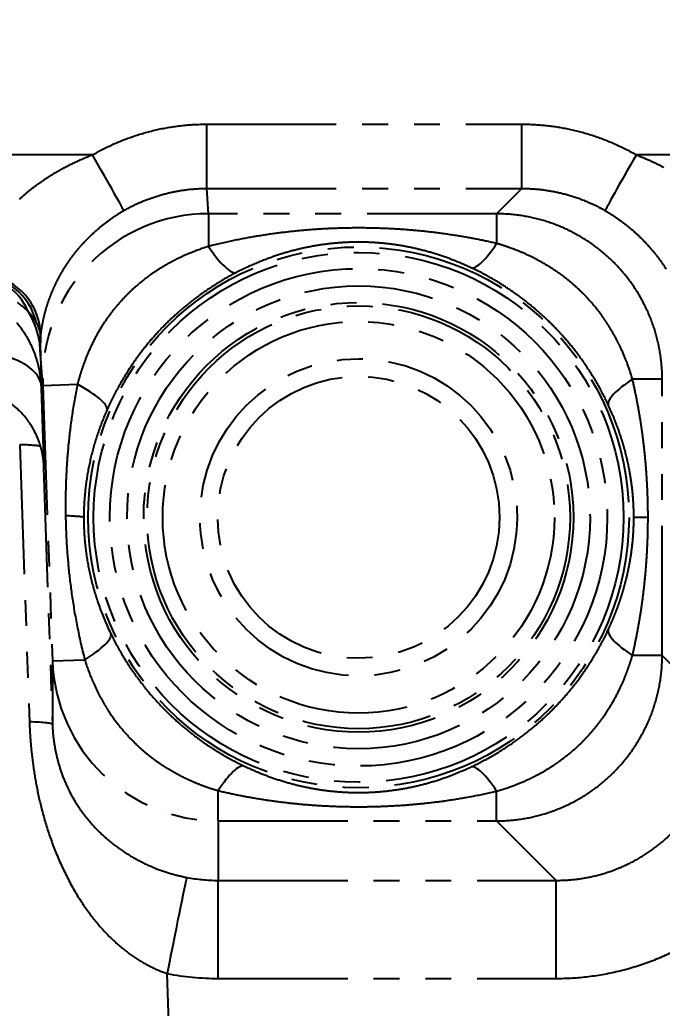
# Model space of a CAD drawing. Header units: inches. Extents: x 0 to 77285, y -118 to 40065.
# Drawn here: x 70133.65 to 70164.64, y 25472.34 to 25520.04 of the extents above; entities that cross this region are included whole.
import ezdxf

# ---------------------------------------------------------------- set-up
doc = ezdxf.new("R2010")
doc.units = ezdxf.units.IN
doc.header["$LTSCALE"] = 5
doc.header["$MEASUREMENT"] = 0
doc.linetypes.add('PHANTOM', pattern=[2.5, 1.25, -0.25, 0.25, -0.25, 0.25, -0.25])
doc.layers.add('66', color=6, linetype='PHANTOM')
doc.styles.add('SCI', font='')
doc.styles.get('SCI').set_extended_font_data('Gulim')
doc.dimstyles.new('SCH', dxfattribs={"dimtxt": 2.5, "dimasz": 2, "dimexe": 1.25, "dimexo": 0.625, "dimtad": 1, "dimdec": 8, "dimtxsty": 'SCI', "dimcen": 2.5, "dimclrd": 4, "dimclre": 4, "dimclrt": 7, "dimadec": 8, "dimazin": 2, "dimtfac": 1, "dimtdec": 8, "dimtmove": 0, "dimatfit": 3, "dimfxl": 1, "dimarcsym": 0})

# ---------------------------------------------------------------- blocks, each defined once
blk = doc.blocks.new('A$C4c8e5734')
for p, q in [((-109.325, -25.106), (-94.119, -25.106)), ((-109.325, -28.206), (-109.325, -25.106)), ((-94.119, -28.206), (-94.119, -25.106)), ((-114.838, -26.586), (-127.361, -26.586)), ((-83.439, -26.586), (-88.6, -26.586)), ((-116.526, -27.385), (-116.526, -27.385)), ((-117.912, -28.333), (-117.913, -28.332)), ((-109.325, -28.206), (-94.119, -28.206)), ((-109.24, -29.428), (-109.325, -28.206)), ((-95.34, -29.428), (-94.119, -28.206)), ((-95.34, -29.428), (-109.24, -29.428)), ((-109.24, -29.428), (-109.24, -31.005)), ((-95.34, -29.428), (-95.34, -30.862)), ((-106.8, -30.495), (-106.8, -30.496)), ((-88.8, -30.206), (-88.8, -30.207)), ((-107.252, -31.951), (-107.252, -31.951)), ((-106.8, -31.756), (-106.8, -31.756)), ((-111, -34.456), (-111, -34.456)), ((-117.234, -37.709), (-117.353, -36.015)), ((-117.234, -37.709), (-115.56, -37.651)), ((-87.351, -37.417), (-88.786, -37.417)), ((-87.351, -50.737), (-87.351, -37.417)), ((-117.234, -37.709), (-116.77, -51.003)), ((-118.344, -40.571), (-117.878, -53.946)), ((-117.218, -41.207), (-116.77, -54.071)), ((-88.036, -44.077), (-88.721, -44.077)), ((-116.77, -51.003), (-115.209, -50.948)), ((-116.77, -51.003), (-116.77, -54.071)), ((-87.351, -50.737), (-88.786, -50.737)), ((-87.351, -50.737), (-84.517, -53.571)), ((-111.681, -53.018), (-111.681, -53.018)), ((-108.775, -58.726), (-108.775, -57.264)), ((-95.34, -58.726), (-95.34, -57.291)), ((-111.498, -58.248), (-111.498, -58.248)), ((-108.775, -58.726), (-95.34, -58.726)), ((-108.775, -58.726), (-108.775, -61.596)), ((-95.34, -58.726), (-92.47, -61.596)), ((-108.775, -61.596), (-92.47, -61.596)), ((-108.775, -66.327), (-108.775, -61.596)), ((-92.47, -66.327), (-92.47, -61.596)), ((-111.078, -70.435), (-111.229, -66.092)), ((-108.775, -66.327), (-92.47, -66.327))]:
    blk.add_line(p, q)
for radius in [13.047, 12.782, 12, 11.165, 10.365, 10.2, 9.45, 7.65, 6.8]:
    blk.add_circle((-102, -44.077), radius)
for radius, start, end in [(1, 278.3296, 278.3308), (1.5, 272.9976, 272.9989)]:
    blk.add_arc((-116, -38.377), radius, start, end)
for centre, major_axis, ratio, start_param, end_param in [((-114.838, -26.691), (1.503, -2.596), 0.017493, 0.047143, 1.601005), ((-88.6, -26.691), (-1.502, -2.597), 0.017481, 4.682174, 6.211667), ((-117.015, -27.124), (1.997, 0.105), 0.866562, 4.049986, 4.050146), ((-117.012, -27.426), (2, -0.036), 0.767879, 4.0589, 4.058933), ((-109.239, -37.43), (-0.558, 7.983), 0.999655, 6.213559, 7.819119), ((-95.34, -29.301), (-1.27, -2.718), 0.249757, 0.054075, 1.079776), ((-109.24, -29.586), (1.375, -2.666), 0.238946, 5.146175, 6.229262), ((-120.582, -35.377), (0, 3), 0.967293, 5.130908, 6.283185), ((-120.428, -35.377), (0, 3), 0.988072, 4.936584, 6.283185), ((-120.341, -35.305), (2.987, -0.279), 0.992001, 0.047924, 1.663234), ((-122.349, -36.19), (4.997, 0.16), 0.852508, 0.003499, 0.459376), ((-121.296, -37.927), (3.998, 0.136), 0.476222, 0.002079, 1.881141), ((-122.227, -37.272), (4.997, 0.174), 0.052304, 0.022727, 0.022859), ((-116.884, -37.697), (2.744, -1.213), 0.209792, 0.053553, 1.162087), ((-87.224, -37.417), (-2.718, -1.27), 0.249756, 5.20341, 6.22911), ((-122.233, -40.871), (4.997, 0.174), 0.052423, 0.202606, 0.677246), ((-118.253, -44.077), (3, -0.006), 0.036769, 0.052395, 0.786522), ((-87.224, -50.737), (-2.718, 1.27), 0.249757, 0.054075, 1.079776), ((-116.647, -50.998), (2.697, 1.313), 0.216594, 5.165904, 6.229551), ((-108.775, -50.723), (-0.003, -8.003), 0.999656, 4.747662, 6.283504), ((-121.767, -54.246), (4.997, 0.174), 0.052423, 0.001832, 0.677089), ((-108.775, -58.798), (1.291, 2.708), 0.248014, 0.05405, 1.090941), ((-95.34, -58.852), (-1.27, 2.718), 0.249756, 5.20341, 6.22911), ((-111.229, -66.354), (0.948, 4.909), 0.009934, 0.05142, 1.519387), ((-108.775, -53.76), (7.889, 0), 0.993184, 4.519735, 4.712386), ((-108.775, -53.414), (12.931, 0), 0.99863, 4.521402, 4.712382)]:
    blk.add_ellipse(centre, major_axis=major_axis, ratio=ratio, start_param=start_param, end_param=end_param)
for points in [[(-111.708, -25.367), (-111.324, -25.282), (-110.929, -25.216), (-110.531, -25.172)], [(-110.531, -25.172), (-110.133, -25.128), (-109.732, -25.106), (-109.325, -25.106)], [(-94.119, -25.106), (-93.73, -25.106), (-93.348, -25.127), (-92.982, -25.164)], [(-92.982, -25.164), (-92.616, -25.202), (-92.265, -25.256), (-91.904, -25.33)], [(-113.832, -26.071), (-113.497, -25.92), (-113.165, -25.79), (-112.814, -25.673)], [(-112.814, -25.673), (-112.462, -25.556), (-112.091, -25.452), (-111.708, -25.367)], [(-114.838, -26.586), (-114.505, -26.394), (-114.167, -26.222), (-113.832, -26.071)], [(-89.679, -26.039), (-89.311, -26.2), (-88.953, -26.382), (-88.6, -26.586)], [(-115.675, -26.943), (-115.418, -26.823), (-115.139, -26.702), (-114.838, -26.586)], [(-88.6, -26.586), (-88.346, -26.684), (-88.109, -26.784), (-87.89, -26.884)], [(-116.383, -27.304), (-116.167, -27.185), (-115.932, -27.064), (-115.675, -26.943)], [(-87.89, -26.884), (-87.67, -26.984), (-87.467, -27.083), (-87.279, -27.182)], [(-116.978, -27.658), (-116.796, -27.542), (-116.599, -27.424), (-116.383, -27.304)], [(-110.202, -28.254), (-109.912, -28.222), (-109.62, -28.206), (-109.325, -28.206)], [(-113.335, -29.283), (-113.093, -29.143), (-112.847, -29.018), (-112.603, -28.908)], [(-112.603, -28.908), (-112.359, -28.799), (-112.118, -28.704), (-111.862, -28.619)], [(-90.887, -28.882), (-90.619, -28.999), (-90.357, -29.131), (-90.101, -29.279)], [(-113.943, -29.672), (-113.756, -29.541), (-113.554, -29.41), (-113.335, -29.283)], [(-114.458, -30.066), (-114.301, -29.936), (-114.13, -29.804), (-113.943, -29.672)], [(-92.145, -30.097), (-92.461, -29.959), (-92.794, -29.838), (-93.141, -29.738)], [(-89.139, -29.928), (-89.001, -30.035), (-88.874, -30.141), (-88.754, -30.247)], [(-115.259, -30.825), (-115.144, -30.7), (-115.023, -30.577), (-114.891, -30.451)], [(-114.891, -30.451), (-114.759, -30.325), (-114.615, -30.196), (-114.458, -30.066)], [(-106.061, -30.386), (-106.385, -30.43), (-106.709, -30.479), (-107.043, -30.536)], [(-103.119, -30.133), (-103.449, -30.145), (-103.776, -30.163), (-104.105, -30.185)], [(-100.138, -30.17), (-100.466, -30.149), (-100.796, -30.135), (-101.127, -30.125)], [(-96.279, -30.661), (-96.591, -30.599), (-96.901, -30.544), (-97.219, -30.493)], [(-91.237, -30.565), (-91.529, -30.39), (-91.829, -30.235), (-92.145, -30.097)], [(-115.59, -31.207), (-115.484, -31.077), (-115.374, -30.95), (-115.259, -30.825)], [(-108.084, -30.735), (-108.449, -30.811), (-108.836, -30.901), (-109.24, -31.005)], [(-107.043, -30.536), (-107.376, -30.593), (-107.719, -30.658), (-108.084, -30.735)], [(-99.683, -31.017), (-99.947, -30.967), (-100.213, -30.925), (-100.481, -30.892)], [(-95.34, -30.862), (-95.653, -30.789), (-95.967, -30.722), (-96.279, -30.661)], [(-115.893, -31.603), (-115.798, -31.471), (-115.695, -31.337), (-115.59, -31.207)], [(-110.074, -31.305), (-110.119, -31.323), (-110.164, -31.342), (-110.21, -31.361)], [(-109.24, -31.005), (-109.519, -31.093), (-109.797, -31.192), (-110.074, -31.305)], [(-105.312, -31.248), (-105.576, -31.321), (-105.84, -31.402), (-106.112, -31.496)], [(-98.892, -31.194), (-99.157, -31.126), (-99.419, -31.067), (-99.683, -31.017)], [(-98.101, -31.425), (-98.361, -31.34), (-98.627, -31.262), (-98.892, -31.194)], [(-97.336, -31.701), (-97.59, -31.6), (-97.842, -31.509), (-98.101, -31.425)], [(-94.244, -31.244), (-94.315, -31.215), (-94.384, -31.187), (-94.452, -31.161)], [(-93.648, -31.512), (-93.857, -31.41), (-94.056, -31.322), (-94.244, -31.244)], [(-116.158, -31.996), (-116.077, -31.868), (-115.988, -31.736), (-115.893, -31.603)], [(-111.162, -31.825), (-111.281, -31.891), (-111.398, -31.96), (-111.514, -32.03)], [(-106.96, -31.823), (-107.258, -31.949), (-107.573, -32.096), (-107.901, -32.266)], [(-106.112, -31.496), (-106.384, -31.59), (-106.663, -31.696), (-106.96, -31.823)], [(-96.571, -32.032), (-96.826, -31.912), (-97.082, -31.802), (-97.336, -31.701)], [(-93.597, -31.537), (-93.614, -31.529), (-93.631, -31.521), (-93.648, -31.512)], [(-92.932, -31.901), (-93.163, -31.763), (-93.385, -31.643), (-93.597, -31.537)], [(-92.883, -31.931), (-92.9, -31.921), (-92.916, -31.911), (-92.932, -31.901)], [(-92.29, -32.324), (-92.491, -32.179), (-92.691, -32.048), (-92.883, -31.931)], [(-88.964, -32.608), (-89.17, -32.335), (-89.393, -32.076), (-89.632, -31.831)], [(-87.456, -31.67), (-87.358, -31.805), (-87.261, -31.946), (-87.162, -32.1)], [(-116.577, -32.742), (-116.517, -32.62), (-116.452, -32.497), (-116.383, -32.373)], [(-116.383, -32.373), (-116.313, -32.25), (-116.239, -32.124), (-116.158, -31.996)], [(-112.051, -32.386), (-112.085, -32.411), (-112.119, -32.435), (-112.153, -32.461)], [(-111.514, -32.03), (-111.698, -32.143), (-111.877, -32.262), (-112.051, -32.386)], [(-107.901, -32.266), (-108.222, -32.433), (-108.535, -32.611), (-108.837, -32.798)], [(-96.058, -32.286), (-96.237, -32.193), (-96.408, -32.109), (-96.571, -32.032)], [(-95.498, -32.595), (-95.693, -32.482), (-95.879, -32.38), (-96.058, -32.286)], [(-92.114, -32.453), (-92.173, -32.409), (-92.232, -32.366), (-92.29, -32.324)], [(-112.153, -32.461), (-112.357, -32.61), (-112.553, -32.768), (-112.744, -32.935)], [(-94.889, -32.969), (-95.1, -32.832), (-95.303, -32.708), (-95.498, -32.595)], [(-91.692, -32.793), (-91.832, -32.674), (-91.973, -32.56), (-92.114, -32.453)], [(-91.344, -33.107), (-91.458, -32.999), (-91.574, -32.894), (-91.692, -32.793)], [(-112.861, -33.039), (-113.007, -33.172), (-113.149, -33.31), (-113.285, -33.453)], [(-112.744, -32.935), (-112.783, -32.969), (-112.822, -33.004), (-112.861, -33.039)], [(-94.233, -33.423), (-94.46, -33.256), (-94.678, -33.106), (-94.889, -32.969)], [(-91.14, -33.307), (-91.207, -33.24), (-91.275, -33.173), (-91.344, -33.107)], [(-90.644, -33.854), (-90.802, -33.666), (-90.967, -33.483), (-91.14, -33.307)], [(-118.45, -33.712), (-118.412, -33.739), (-118.374, -33.767), (-118.337, -33.796)], [(-118.337, -33.796), (-118.268, -33.849), (-118.199, -33.904), (-118.131, -33.965)], [(-113.589, -33.787), (-113.655, -33.862), (-113.718, -33.938), (-113.78, -34.015)], [(-113.285, -33.453), (-113.39, -33.562), (-113.492, -33.674), (-113.589, -33.787)], [(-93.534, -33.974), (-93.771, -33.774), (-94.006, -33.59), (-94.233, -33.423)], [(-90.634, -33.867), (-90.637, -33.863), (-90.641, -33.858), (-90.644, -33.854)], [(-118.131, -33.965), (-118.063, -34.025), (-117.996, -34.089), (-117.93, -34.157)], [(-117.162, -34.35), (-117.141, -34.264), (-117.117, -34.173), (-117.09, -34.077)], [(-113.78, -34.015), (-113.93, -34.202), (-114.069, -34.39), (-114.195, -34.574)], [(-110.495, -34.005), (-110.743, -34.215), (-110.977, -34.43), (-111.205, -34.653)], [(-92.829, -34.612), (-93.059, -34.389), (-93.298, -34.173), (-93.534, -33.974)], [(-90.172, -34.472), (-90.318, -34.264), (-90.471, -34.063), (-90.634, -33.867)], [(-118.088, -35.231), (-118.207, -35.043), (-118.339, -34.862), (-118.482, -34.692)], [(-117.646, -34.523), (-117.606, -34.585), (-117.57, -34.647), (-117.538, -34.71)], [(-117.538, -34.71), (-117.521, -34.745), (-117.504, -34.78), (-117.488, -34.814)], [(-117.488, -34.814), (-117.464, -34.868), (-117.443, -34.921), (-117.425, -34.973)], [(-117.217, -34.595), (-117.201, -34.518), (-117.183, -34.437), (-117.162, -34.35)], [(-114.226, -34.621), (-114.377, -34.846), (-114.509, -35.063), (-114.625, -35.272)], [(-114.195, -34.574), (-114.205, -34.59), (-114.216, -34.606), (-114.226, -34.621)], [(-111.205, -34.653), (-111.433, -34.876), (-111.654, -35.108), (-111.862, -35.343)], [(-92.163, -35.304), (-92.377, -35.066), (-92.599, -34.835), (-92.829, -34.612)], [(-90.039, -34.669), (-90.083, -34.603), (-90.127, -34.537), (-90.172, -34.472)], [(-89.757, -35.124), (-89.847, -34.969), (-89.941, -34.817), (-90.039, -34.669)], [(-117.337, -35.377), (-117.334, -35.35), (-117.33, -35.318), (-117.326, -35.281)], [(-114.625, -35.272), (-114.634, -35.289), (-114.643, -35.306), (-114.653, -35.322)], [(-89.523, -35.552), (-89.597, -35.407), (-89.675, -35.264), (-89.757, -35.124)], [(-117.353, -35.659), (-117.354, -35.693), (-117.355, -35.726), (-117.355, -35.758)], [(-117.355, -35.758), (-117.355, -35.789), (-117.355, -35.819), (-117.355, -35.849)], [(-117.344, -35.442), (-117.348, -35.519), (-117.351, -35.591), (-117.353, -35.659)], [(-117.344, -35.442), (-117.342, -35.426), (-117.339, -35.404), (-117.337, -35.377)], [(-114.653, -35.322), (-114.781, -35.556), (-114.889, -35.778), (-114.984, -35.989)], [(-111.862, -35.343), (-112.07, -35.577), (-112.265, -35.814), (-112.442, -36.044)], [(-91.547, -36.045), (-91.746, -35.788), (-91.95, -35.543), (-92.163, -35.304)], [(-89.387, -35.826), (-89.431, -35.734), (-89.476, -35.642), (-89.523, -35.552)], [(-87.423, -36.357), (-87.469, -36.014), (-87.535, -35.683), (-87.623, -35.355)], [(-117.355, -35.849), (-117.355, -35.908), (-117.354, -35.963), (-117.353, -36.015)], [(-114.989, -36), (-115.084, -36.214), (-115.165, -36.416), (-115.236, -36.607)], [(-114.984, -35.989), (-114.985, -35.993), (-114.987, -35.996), (-114.989, -36)], [(-112.442, -36.044), (-112.619, -36.273), (-112.778, -36.494), (-112.923, -36.706)], [(-90.967, -36.853), (-91.154, -36.571), (-91.348, -36.302), (-91.547, -36.045)], [(-89.103, -36.481), (-89.189, -36.262), (-89.284, -36.042), (-89.387, -35.826)], [(-115.236, -36.607), (-115.258, -36.667), (-115.279, -36.725), (-115.299, -36.782)], [(-112.923, -36.706), (-113.067, -36.918), (-113.196, -37.12), (-113.314, -37.314)], [(-89.066, -36.577), (-89.078, -36.545), (-89.091, -36.513), (-89.103, -36.481)], [(-88.786, -37.417), (-88.866, -37.137), (-88.959, -36.857), (-89.066, -36.577)], [(-87.351, -37.417), (-87.351, -37.056), (-87.376, -36.7), (-87.423, -36.357)], [(-115.42, -37.153), (-115.474, -37.327), (-115.52, -37.494), (-115.56, -37.651)], [(-115.299, -36.782), (-115.343, -36.91), (-115.383, -37.033), (-115.42, -37.153)], [(-90.43, -37.728), (-90.599, -37.427), (-90.78, -37.134), (-90.967, -36.853)], [(-115.56, -37.651), (-115.657, -38.121), (-115.738, -38.583), (-115.807, -39.035)], [(-88.633, -38.113), (-88.678, -37.892), (-88.729, -37.659), (-88.786, -37.417)], [(-117.275, -38.471), (-117.282, -38.267), (-117.29, -38.039), (-117.299, -37.787)], [(-89.956, -38.648), (-90.103, -38.335), (-90.261, -38.028), (-90.43, -37.728)], [(-88.51, -38.749), (-88.547, -38.545), (-88.587, -38.335), (-88.633, -38.113)], [(-113.903, -38.391), (-113.985, -38.558), (-114.061, -38.721), (-114.13, -38.877)], [(-115.807, -39.035), (-115.876, -39.487), (-115.931, -39.929), (-115.977, -40.369)], [(-114.13, -38.877), (-114.302, -39.262), (-114.449, -39.642), (-114.575, -40.013)], [(-89.704, -39.215), (-89.779, -39.035), (-89.863, -38.845), (-89.956, -38.648)], [(-88.407, -39.349), (-88.439, -39.151), (-88.473, -38.953), (-88.51, -38.749)], [(-117.228, -39.905), (-117.232, -39.771), (-117.237, -39.631), (-117.242, -39.485)], [(-88.319, -39.941), (-88.347, -39.743), (-88.376, -39.546), (-88.407, -39.349)], [(-88.242, -40.541), (-88.266, -40.34), (-88.292, -40.14), (-88.319, -39.941)], [(-89.188, -40.704), (-89.234, -40.542), (-89.282, -40.382), (-89.334, -40.221)], [(-117.197, -40.87), (-117.2, -40.792), (-117.202, -40.706), (-117.205, -40.608)], [(-89.062, -41.193), (-89.101, -41.029), (-89.143, -40.866), (-89.188, -40.704)], [(-117.19, -41.466), (-117.19, -41.469), (-117.189, -41.472), (-117.189, -41.475)], [(-117.189, -41.475), (-117.188, -41.494), (-117.188, -41.511), (-117.187, -41.525)], [(-117.181, -41.435), (-117.181, -41.411), (-117.182, -41.384), (-117.183, -41.351)], [(-117.179, -41.494), (-117.18, -41.477), (-117.18, -41.458), (-117.181, -41.435)], [(-88.954, -41.687), (-88.987, -41.52), (-89.023, -41.356), (-89.062, -41.193)], [(-117.178, -41.6), (-117.178, -41.593), (-117.178, -41.585), (-117.178, -41.574)], [(-117.178, -41.618), (-117.178, -41.613), (-117.178, -41.608), (-117.178, -41.6)], [(-117.178, -41.63), (-117.178, -41.627), (-117.178, -41.623), (-117.178, -41.618)], [(-117.178, -41.637), (-117.178, -41.636), (-117.178, -41.634), (-117.178, -41.63)], [(-88.864, -42.203), (-88.891, -42.025), (-88.921, -41.855), (-88.954, -41.687)], [(-115.107, -42.171), (-115.161, -42.519), (-115.199, -42.856), (-115.223, -43.175)], [(-88.791, -42.759), (-88.812, -42.565), (-88.837, -42.38), (-88.864, -42.203)], [(-115.223, -43.175), (-115.247, -43.494), (-115.257, -43.794), (-115.257, -44.077)], [(-88.036, -44.077), (-88.036, -43.775), (-88.04, -43.489), (-88.048, -43.22)], [(-116.134, -44.003), (-116.128, -44.391), (-116.114, -44.792), (-116.091, -45.201)], [(-115.257, -44.077), (-115.258, -44.393), (-115.247, -44.721), (-115.221, -45.054)], [(-88.744, -44.828), (-88.729, -44.593), (-88.721, -44.342), (-88.721, -44.077)], [(-88.05, -44.998), (-88.041, -44.709), (-88.036, -44.402), (-88.036, -44.077)], [(-115.221, -45.054), (-115.196, -45.388), (-115.157, -45.727), (-115.099, -46.085)], [(-115.099, -46.085), (-115.041, -46.442), (-114.965, -46.817), (-114.865, -47.208)], [(-88.985, -46.616), (-88.949, -46.445), (-88.916, -46.269), (-88.885, -46.082)], [(-89.1, -47.116), (-89.059, -46.953), (-89.02, -46.787), (-88.985, -46.616)], [(-114.865, -47.208), (-114.765, -47.598), (-114.642, -48.004), (-114.49, -48.423)], [(-89.232, -47.602), (-89.185, -47.441), (-89.141, -47.28), (-89.1, -47.116)], [(-89.384, -48.084), (-89.33, -47.924), (-89.279, -47.763), (-89.232, -47.602)], [(-114.49, -48.423), (-114.337, -48.842), (-114.155, -49.275), (-113.938, -49.718)], [(-88.438, -48.991), (-88.405, -48.794), (-88.374, -48.597), (-88.346, -48.4)], [(-89.956, -49.506), (-89.881, -49.346), (-89.81, -49.188), (-89.743, -49.031)], [(-90.208, -50.016), (-90.116, -49.838), (-90.032, -49.668), (-89.956, -49.506)], [(-113.938, -49.718), (-113.765, -50.072), (-113.577, -50.418), (-113.375, -50.756)], [(-90.513, -50.571), (-90.402, -50.378), (-90.301, -50.193), (-90.208, -50.016)], [(-88.786, -50.737), (-88.74, -50.541), (-88.697, -50.346), (-88.656, -50.154)], [(-115.209, -50.948), (-115.12, -51.235), (-115.019, -51.522), (-114.902, -51.808)], [(-113.375, -50.756), (-113.172, -51.093), (-112.956, -51.422), (-112.731, -51.734)], [(-88.948, -51.25), (-88.885, -51.069), (-88.832, -50.897), (-88.786, -50.737)], [(-87.431, -51.859), (-87.379, -51.491), (-87.351, -51.116), (-87.351, -50.737)], [(-89.084, -51.625), (-89.034, -51.495), (-88.989, -51.371), (-88.948, -51.25)], [(-114.902, -51.808), (-114.872, -51.881), (-114.842, -51.953), (-114.81, -52.026)], [(-89.435, -52.428), (-89.332, -52.217), (-89.242, -52.015), (-89.164, -51.824)], [(-89.164, -51.824), (-89.136, -51.757), (-89.11, -51.69), (-89.084, -51.625)], [(-87.662, -52.936), (-87.562, -52.589), (-87.484, -52.227), (-87.431, -51.859)], [(-89.825, -53.144), (-89.683, -52.908), (-89.561, -52.681), (-89.454, -52.465)], [(-89.454, -52.465), (-89.448, -52.453), (-89.441, -52.441), (-89.435, -52.428)], [(-92.514, -53.226), (-92.29, -52.995), (-92.076, -52.756), (-91.878, -52.519)], [(-88.02, -53.931), (-87.882, -53.615), (-87.761, -53.283), (-87.662, -52.936)], [(-114.269, -53.087), (-114.221, -53.168), (-114.172, -53.249), (-114.122, -53.328)], [(-114.122, -53.328), (-113.973, -53.563), (-113.815, -53.789), (-113.65, -54.004)], [(-93.211, -53.898), (-92.971, -53.682), (-92.738, -53.458), (-92.514, -53.226)], [(-89.842, -53.173), (-89.836, -53.163), (-89.83, -53.154), (-89.825, -53.144)], [(-93.957, -54.521), (-93.698, -54.32), (-93.451, -54.114), (-93.211, -53.898)], [(-117.878, -53.946), (-117.867, -54.269), (-117.848, -54.597), (-117.821, -54.928)], [(-116.77, -54.071), (-116.763, -54.27), (-116.749, -54.473), (-116.726, -54.677)], [(-90.717, -54.385), (-90.59, -54.237), (-90.47, -54.086), (-90.358, -53.937)], [(-116.726, -54.677), (-116.703, -54.881), (-116.673, -55.086), (-116.631, -55.299)], [(-113.125, -54.627), (-113.038, -54.721), (-112.95, -54.812), (-112.863, -54.899)], [(-91.231, -54.936), (-91.155, -54.862), (-91.081, -54.786), (-91.009, -54.709)], [(-91.009, -54.709), (-90.908, -54.603), (-90.811, -54.494), (-90.717, -54.385)], [(-117.821, -54.928), (-117.794, -55.259), (-117.759, -55.592), (-117.713, -55.939)], [(-116.631, -55.299), (-116.59, -55.512), (-116.539, -55.732), (-116.472, -55.963)], [(-112.863, -54.899), (-112.757, -55.004), (-112.652, -55.103), (-112.547, -55.197)], [(-112.547, -55.197), (-112.405, -55.325), (-112.265, -55.444), (-112.126, -55.554)], [(-108.904, -55.316), (-108.731, -55.424), (-108.566, -55.523), (-108.407, -55.613)], [(-91.759, -55.417), (-91.577, -55.264), (-91.4, -55.104), (-91.231, -54.936)], [(-112.126, -55.554), (-112.056, -55.61), (-111.986, -55.664), (-111.916, -55.716)], [(-111.916, -55.716), (-111.75, -55.84), (-111.587, -55.953), (-111.429, -56.056)], [(-108.407, -55.613), (-108.248, -55.704), (-108.096, -55.786), (-107.948, -55.863)], [(-117.713, -55.939), (-117.667, -56.285), (-117.61, -56.644), (-117.539, -57.021)], [(-116.472, -55.963), (-116.405, -56.195), (-116.324, -56.436), (-116.223, -56.688)], [(-111.429, -56.056), (-111.362, -56.1), (-111.296, -56.141), (-111.231, -56.181)], [(-111.231, -56.181), (-111.077, -56.276), (-110.929, -56.361), (-110.785, -56.439)], [(-107.948, -55.863), (-107.801, -55.94), (-107.659, -56.011), (-107.522, -56.077)], [(-107.522, -56.077), (-107.281, -56.192), (-107.038, -56.3), (-106.797, -56.399)], [(-93.047, -56.32), (-92.889, -56.228), (-92.733, -56.131), (-92.58, -56.03)], [(-92.58, -56.03), (-92.518, -55.989), (-92.456, -55.947), (-92.395, -55.904)], [(-116.223, -56.688), (-116.122, -56.939), (-116.001, -57.199), (-115.857, -57.465)], [(-110.785, -56.439), (-110.681, -56.496), (-110.58, -56.548), (-110.482, -56.597)], [(-110.482, -56.597), (-110.386, -56.645), (-110.292, -56.69), (-110.201, -56.732)], [(-110.201, -56.732), (-110.017, -56.816), (-109.842, -56.89), (-109.676, -56.955)], [(-106.797, -56.399), (-106.555, -56.498), (-106.315, -56.588), (-106.067, -56.673)], [(-106.067, -56.673), (-105.818, -56.758), (-105.561, -56.837), (-105.306, -56.907)], [(-94.402, -56.973), (-94.183, -56.887), (-93.965, -56.793), (-93.749, -56.69)], [(-93.749, -56.69), (-93.655, -56.645), (-93.562, -56.599), (-93.469, -56.551)], [(-93.469, -56.551), (-93.327, -56.478), (-93.186, -56.401), (-93.047, -56.32)], [(-117.539, -57.021), (-117.467, -57.398), (-117.38, -57.793), (-117.274, -58.204)], [(-109.676, -56.955), (-109.672, -56.957), (-109.668, -56.958), (-109.664, -56.96)], [(-109.664, -56.96), (-109.503, -57.023), (-109.35, -57.078), (-109.204, -57.128)], [(-109.204, -57.128), (-109.053, -57.179), (-108.91, -57.224), (-108.775, -57.264)], [(-100.655, -57.282), (-100.396, -57.254), (-100.138, -57.217), (-99.882, -57.173)], [(-99.882, -57.173), (-99.625, -57.128), (-99.37, -57.076), (-99.113, -57.014)], [(-95.34, -57.291), (-95.06, -57.21), (-94.78, -57.117), (-94.5, -57.011)], [(-94.5, -57.011), (-94.467, -56.998), (-94.434, -56.986), (-94.402, -56.973)], [(-101.434, -57.343), (-101.174, -57.331), (-100.914, -57.311), (-100.655, -57.282)], [(-97.499, -57.705), (-97.17, -57.655), (-96.831, -57.598), (-96.472, -57.53)], [(-96.472, -57.53), (-96.113, -57.462), (-95.735, -57.383), (-95.34, -57.291)], [(-105.117, -57.881), (-104.806, -57.913), (-104.493, -57.94), (-104.178, -57.963)], [(-100.352, -57.996), (-100.034, -57.979), (-99.718, -57.957), (-99.403, -57.93)], [(-93.278, -58.453), (-92.95, -58.365), (-92.624, -58.255), (-92.307, -58.125)], [(-95.34, -58.726), (-94.979, -58.725), (-94.623, -58.7), (-94.28, -58.654)], [(-94.28, -58.654), (-93.937, -58.608), (-93.607, -58.541), (-93.278, -58.453)], [(-88.777, -60.693), (-88.494, -60.546), (-88.221, -60.381), (-87.959, -60.201)], [(-116.37, -60.797), (-116.172, -61.236), (-115.951, -61.668), (-115.717, -62.07)], [(-111.789, -61.014), (-111.536, -61.113), (-111.282, -61.199), (-111.031, -61.272)], [(-89.65, -61.085), (-89.351, -60.972), (-89.059, -60.841), (-88.777, -60.693)], [(-111.031, -61.272), (-110.779, -61.344), (-110.531, -61.403), (-110.285, -61.451)], [(-90.566, -61.368), (-90.257, -61.293), (-89.95, -61.198), (-89.65, -61.085)], [(-113.501, -64.781), (-113.251, -64.993), (-112.998, -65.182), (-112.743, -65.35)], [(-87.893, -65.492), (-87.406, -65.308), (-86.932, -65.096), (-86.473, -64.856)], [(-112.743, -65.35), (-112.489, -65.517), (-112.232, -65.662), (-111.979, -65.786)], [(-111.979, -65.786), (-111.726, -65.909), (-111.476, -66.01), (-111.229, -66.092)], [(-89.38, -65.954), (-88.878, -65.83), (-88.379, -65.676), (-87.893, -65.492)], [(-92.47, -66.327), (-91.94, -66.327), (-91.418, -66.295), (-90.903, -66.232)], [(-90.903, -66.232), (-90.389, -66.17), (-89.882, -66.077), (-89.38, -65.954)]]:
    blk.add_open_spline(points, degree=3)
for points, knots in [([(-91.904, -25.33), (-91.543, -25.405), (-91.171, -25.5), (-90.797, -25.618), (-90.423, -25.736), (-90.047, -25.877), (-89.679, -26.039)], [0.4, 0.4, 0.4, 0.4, 0.6, 0.6, 0.6, 0.8, 0.8, 0.8, 0.8]), ([(-118.355, -28.72), (-118.224, -28.598), (-118.084, -28.474), (-117.938, -28.354), (-117.793, -28.234), (-117.642, -28.118), (-117.484, -28.003), (-117.325, -27.888), (-117.159, -27.774), (-116.978, -27.658)], [0.7142857, 0.7142857, 0.7142857, 0.7142857, 0.7619048, 0.7619048, 0.7619048, 0.8095238, 0.8095238, 0.8095238, 0.8571429, 0.8571429, 0.8571429, 0.8571429]), ([(-111.862, -28.619), (-111.607, -28.534), (-111.337, -28.458), (-111.058, -28.396), (-110.779, -28.334), (-110.492, -28.286), (-110.202, -28.254)], [0.4, 0.4, 0.4, 0.4, 0.6, 0.6, 0.6, 0.8, 0.8, 0.8, 0.8]), ([(-94.119, -28.206), (-93.836, -28.206), (-93.558, -28.221), (-93.291, -28.248), (-93.024, -28.275), (-92.769, -28.314), (-92.506, -28.368)], [0, 0, 0, 0, 0.2, 0.2, 0.2, 0.4, 0.4, 0.4, 0.4]), ([(-92.506, -28.368), (-92.243, -28.422), (-91.973, -28.491), (-91.7, -28.576), (-91.428, -28.662), (-91.154, -28.764), (-90.887, -28.882)], [0.4, 0.4, 0.4, 0.4, 0.6, 0.6, 0.6, 0.8, 0.8, 0.8, 0.8]), ([(-93.141, -29.738), (-93.488, -29.639), (-93.849, -29.561), (-94.218, -29.508), (-94.586, -29.455), (-94.961, -29.428), (-95.34, -29.428)], [0.8333333, 0.8333333, 0.8333333, 0.8333333, 0.9166667, 0.9166667, 0.9166667, 1, 1, 1, 1]), ([(-90.101, -29.279), (-89.916, -29.386), (-89.744, -29.495), (-89.584, -29.603), (-89.424, -29.712), (-89.277, -29.821), (-89.139, -29.928)], [0, 0, 0, 0, 0.1111111, 0.1111111, 0.1111111, 0.2222222, 0.2222222, 0.2222222, 0.2222222]), ([(-104.105, -30.185), (-104.433, -30.208), (-104.762, -30.236), (-105.088, -30.27), (-105.414, -30.303), (-105.738, -30.342), (-106.061, -30.386)], [0.6428571, 0.6428571, 0.6428571, 0.6428571, 0.7142857, 0.7142857, 0.7142857, 0.7857143, 0.7857143, 0.7857143, 0.7857143]), ([(-101.127, -30.125), (-101.458, -30.116), (-101.791, -30.111), (-102.123, -30.113), (-102.456, -30.114), (-102.789, -30.121), (-103.119, -30.133)], [0.4285714, 0.4285714, 0.4285714, 0.4285714, 0.5, 0.5, 0.5, 0.5714286, 0.5714286, 0.5714286, 0.5714286]), ([(-97.219, -30.493), (-97.538, -30.441), (-97.865, -30.394), (-98.189, -30.353), (-98.514, -30.311), (-98.836, -30.276), (-99.16, -30.245), (-99.484, -30.215), (-99.81, -30.19), (-100.138, -30.17)], [0.1428571, 0.1428571, 0.1428571, 0.1428571, 0.2142857, 0.2142857, 0.2142857, 0.2857143, 0.2857143, 0.2857143, 0.3571429, 0.3571429, 0.3571429, 0.3571429]), ([(-88.754, -30.247), (-88.633, -30.353), (-88.521, -30.457), (-88.409, -30.567), (-88.298, -30.676), (-88.188, -30.79), (-88.079, -30.909)], [0.3333333, 0.3333333, 0.3333333, 0.3333333, 0.4444444, 0.4444444, 0.4444444, 0.5555556, 0.5555556, 0.5555556, 0.5555556]), ([(-102.101, -30.798), (-102.372, -30.8), (-102.643, -30.811), (-102.913, -30.831), (-103.182, -30.851), (-103.449, -30.88), (-103.717, -30.918), (-103.985, -30.955), (-104.253, -31.002), (-104.519, -31.057), (-104.785, -31.112), (-105.049, -31.176), (-105.312, -31.248)], [0.5, 0.5, 0.5, 0.5, 0.5714286, 0.5714286, 0.5714286, 0.6428571, 0.6428571, 0.6428571, 0.7142857, 0.7142857, 0.7142857, 0.7857143, 0.7857143, 0.7857143, 0.7857143]), ([(-100.481, -30.892), (-100.748, -30.858), (-101.017, -30.834), (-101.288, -30.818), (-101.558, -30.802), (-101.829, -30.795), (-102.101, -30.798)], [0.3571429, 0.3571429, 0.3571429, 0.3571429, 0.4285714, 0.4285714, 0.4285714, 0.5, 0.5, 0.5, 0.5]), ([(-94.452, -31.161), (-94.581, -31.111), (-94.704, -31.067), (-94.824, -31.025), (-95.007, -30.963), (-95.18, -30.909), (-95.34, -30.862)], [0.849562, 0.849562, 0.849562, 0.849562, 0.9090909, 0.9090909, 0.9090909, 1, 1, 1, 1]), ([(-89.632, -31.831), (-89.871, -31.587), (-90.125, -31.359), (-90.394, -31.147), (-90.662, -30.935), (-90.946, -30.74), (-91.237, -30.565)], [0.5, 0.5, 0.5, 0.5, 0.5833333, 0.5833333, 0.5833333, 0.6666667, 0.6666667, 0.6666667, 0.6666667]), ([(-88.079, -30.909), (-87.97, -31.028), (-87.862, -31.152), (-87.759, -31.279), (-87.655, -31.406), (-87.555, -31.535), (-87.456, -31.67)], [0.5555556, 0.5555556, 0.5555556, 0.5555556, 0.6666667, 0.6666667, 0.6666667, 0.7777778, 0.7777778, 0.7777778, 0.7777778]), ([(-110.21, -31.361), (-110.415, -31.448), (-110.62, -31.543), (-110.821, -31.644), (-110.936, -31.702), (-111.05, -31.763), (-111.162, -31.825)], [0.09090909, 0.09090909, 0.09090909, 0.09090909, 0.14879733, 0.14879733, 0.14879733, 0.18181818, 0.18181818, 0.18181818, 0.18181818]), ([(-116.884, -33.45), (-116.841, -33.337), (-116.795, -33.221), (-116.744, -33.103), (-116.692, -32.984), (-116.637, -32.864), (-116.577, -32.742)], [0.47619048, 0.47619048, 0.47619048, 0.47619048, 0.52380952, 0.52380952, 0.52380952, 0.57142857, 0.57142857, 0.57142857, 0.57142857]), ([(-108.837, -32.798), (-109.139, -32.986), (-109.432, -33.183), (-109.709, -33.385), (-109.985, -33.587), (-110.247, -33.794), (-110.495, -34.005)], [0.0909091, 0.0909091, 0.0909091, 0.0909091, 0.1818182, 0.1818182, 0.1818182, 0.2727273, 0.2727273, 0.2727273, 0.2727273]), ([(-87.623, -35.355), (-87.711, -35.026), (-87.821, -34.7), (-87.952, -34.384), (-88.082, -34.067), (-88.232, -33.76), (-88.401, -33.463), (-88.57, -33.167), (-88.758, -32.881), (-88.964, -32.608)], [0.1666667, 0.1666667, 0.1666667, 0.1666667, 0.25, 0.25, 0.25, 0.3333333, 0.3333333, 0.3333333, 0.4166667, 0.4166667, 0.4166667, 0.4166667]), ([(-117.09, -34.077), (-117.063, -33.981), (-117.033, -33.881), (-116.999, -33.776), (-116.964, -33.671), (-116.926, -33.562), (-116.884, -33.45)], [0.38095238, 0.38095238, 0.38095238, 0.38095238, 0.42857143, 0.42857143, 0.42857143, 0.47619048, 0.47619048, 0.47619048, 0.47619048]), ([(-117.93, -34.157), (-117.875, -34.217), (-117.824, -34.278), (-117.777, -34.339), (-117.729, -34.4), (-117.686, -34.461), (-117.646, -34.523)], [0, 0, 0, 0, 0.3333333, 0.3333333, 0.3333333, 0.6666667, 0.6666667, 0.6666667, 0.6666667]), ([(-117.289, -34.998), (-117.28, -34.941), (-117.27, -34.879), (-117.258, -34.811), (-117.246, -34.744), (-117.233, -34.672), (-117.217, -34.595)], [0.19047619, 0.19047619, 0.19047619, 0.19047619, 0.23809524, 0.23809524, 0.23809524, 0.28571429, 0.28571429, 0.28571429, 0.28571429]), ([(-117.526, -36.447), (-117.592, -36.233), (-117.673, -36.022), (-117.767, -35.819), (-117.861, -35.615), (-117.968, -35.419), (-118.088, -35.231)], [0.2222222, 0.2222222, 0.2222222, 0.2222222, 0.3333333, 0.3333333, 0.3333333, 0.4444444, 0.4444444, 0.4444444, 0.4444444]), ([(-117.425, -34.973), (-117.395, -35.059), (-117.374, -35.141), (-117.361, -35.219), (-117.347, -35.297), (-117.342, -35.372), (-117.344, -35.442)], [0.3333333, 0.3333333, 0.3333333, 0.3333333, 0.6666667, 0.6666667, 0.6666667, 0.9999999, 0.9999999, 0.9999999, 0.9999999]), ([(-117.326, -35.281), (-117.322, -35.244), (-117.317, -35.202), (-117.311, -35.155), (-117.304, -35.108), (-117.297, -35.056), (-117.289, -34.998)], [0.0952381, 0.0952381, 0.0952381, 0.0952381, 0.14285714, 0.14285714, 0.14285714, 0.19047619, 0.19047619, 0.19047619, 0.19047619]), ([(-117.353, -36.015), (-117.349, -36.116), (-117.343, -36.303), (-117.336, -36.539), (-117.33, -36.736), (-117.325, -36.905), (-117.32, -37.059), (-117.315, -37.203), (-117.311, -37.339), (-117.308, -37.465), (-117.304, -37.581), (-117.301, -37.688), (-117.299, -37.755), (-117.299, -37.787)], [0, 0, 0, 0, 0.0909091, 0.1818182, 0.2727273, 0.3636364, 0.4545455, 0.5454545, 0.6363636, 0.7272727, 0.8181818, 0.9090909, 0.9999999, 0.9999999, 0.9999999, 0.9999999]), ([(-117.299, -37.787), (-117.307, -37.554), (-117.331, -37.324), (-117.369, -37.101), (-117.407, -36.877), (-117.459, -36.66), (-117.526, -36.447)], [0.0000001, 0.0000001, 0.0000001, 0.0000001, 0.1111111, 0.1111111, 0.1111111, 0.2222222, 0.2222222, 0.2222222, 0.2222222]), ([(-113.314, -37.314), (-113.432, -37.509), (-113.538, -37.695), (-113.635, -37.874), (-113.733, -38.053), (-113.821, -38.224), (-113.903, -38.391)], [0.7272727, 0.7272727, 0.7272727, 0.7272727, 0.8181818, 0.8181818, 0.8181818, 0.9090909, 0.9090909, 0.9090909, 0.9090909]), ([(-117.188, -41.49), (-117.188, -41.49), (-117.188, -41.48), (-117.196, -41.386), (-117.2, -41.349), (-117.21, -41.266), (-117.214, -41.231), (-117.227, -41.142), (-117.237, -41.085), (-117.261, -40.957), (-117.277, -40.885), (-117.323, -40.7), (-117.357, -40.585), (-117.471, -40.254), (-117.566, -40.042), (-117.86, -39.511), (-118.092, -39.205), (-118.658, -38.642), (-119.01, -38.39), (-119.768, -38.011), (-120.184, -37.881), (-120.947, -37.77), (-121.3, -37.766), (-121.644, -37.806)], [0.7160641, 0.7160641, 0.7160641, 0.7160641, 0.7969445, 0.7969445, 0.8282867, 0.8282867, 0.844816, 0.844816, 0.8653702, 0.8653702, 0.8885863, 0.8885863, 0.9250343, 0.9250343, 0.9944669, 0.9944669, 1.1073978, 1.1073978, 1.2341216, 1.2341216, 1.3615522, 1.3615522, 1.4656231, 1.4656231, 1.4656231, 1.4656231]), ([(-117.242, -39.485), (-117.246, -39.339), (-117.252, -39.187), (-117.257, -39.021), (-117.263, -38.854), (-117.269, -38.675), (-117.275, -38.471)], [0.92105263, 0.92105263, 0.92105263, 0.92105263, 0.94736842, 0.94736842, 0.94736842, 0.97368421, 0.97368421, 0.97368421, 0.97368421]), ([(-89.334, -40.221), (-89.386, -40.06), (-89.441, -39.899), (-89.502, -39.732), (-89.563, -39.566), (-89.63, -39.395), (-89.704, -39.215)], [0.7, 0.7, 0.7, 0.7, 0.8, 0.8, 0.8, 0.9, 0.9, 0.9, 0.9]), ([(-117.205, -40.608), (-117.208, -40.511), (-117.212, -40.403), (-117.216, -40.285), (-117.219, -40.167), (-117.224, -40.039), (-117.228, -39.905)], [0.84210526, 0.84210526, 0.84210526, 0.84210526, 0.86842105, 0.86842105, 0.86842105, 0.89473684, 0.89473684, 0.89473684, 0.89473684]), ([(-114.575, -40.013), (-114.701, -40.384), (-114.805, -40.746), (-114.893, -41.105), (-114.981, -41.465), (-115.052, -41.823), (-115.107, -42.171)], [0.2, 0.2, 0.2, 0.2, 0.4, 0.4, 0.4, 0.6, 0.6, 0.6, 0.6]), ([(-115.977, -40.369), (-116.023, -40.808), (-116.058, -41.246), (-116.084, -41.671), (-116.109, -42.096), (-116.125, -42.509), (-116.133, -42.899), (-116.14, -43.289), (-116.14, -43.655), (-116.134, -44.003)], [0.4, 0.4, 0.4, 0.4, 0.6, 0.6, 0.6, 0.8, 0.8, 0.8, 1, 1, 1, 1]), ([(-88.048, -43.22), (-88.055, -42.952), (-88.066, -42.701), (-88.079, -42.462), (-88.091, -42.223), (-88.106, -41.997), (-88.123, -41.78), (-88.139, -41.562), (-88.157, -41.353), (-88.177, -41.148), (-88.197, -40.942), (-88.219, -40.741), (-88.242, -40.541)], [0.1, 0.1, 0.1, 0.1, 0.2, 0.2, 0.2, 0.3, 0.3, 0.3, 0.4, 0.4, 0.4, 0.5, 0.5, 0.5, 0.5]), ([(-117.183, -41.351), (-117.184, -41.318), (-117.185, -41.279), (-117.186, -41.234), (-117.188, -41.188), (-117.189, -41.136), (-117.191, -41.076), (-117.193, -41.016), (-117.195, -40.947), (-117.197, -40.87)], [0.73684211, 0.73684211, 0.73684211, 0.73684211, 0.76315789, 0.76315789, 0.76315789, 0.78947368, 0.78947368, 0.78947368, 0.81578947, 0.81578947, 0.81578947, 0.81578947]), ([(-117.178, -41.574), (-117.178, -41.564), (-117.178, -41.553), (-117.179, -41.539), (-117.179, -41.526), (-117.179, -41.511), (-117.179, -41.494)], [0.63157895, 0.63157895, 0.63157895, 0.63157895, 0.65789474, 0.65789474, 0.65789474, 0.68421053, 0.68421053, 0.68421053, 0.68421053]), ([(-117.187, -41.525), (-117.186, -41.54), (-117.185, -41.553), (-117.185, -41.564), (-117.184, -41.576), (-117.184, -41.585), (-117.183, -41.593), (-117.183, -41.601), (-117.182, -41.608), (-117.182, -41.614), (-117.181, -41.62), (-117.181, -41.624), (-117.181, -41.628), (-117.18, -41.632), (-117.18, -41.634), (-117.18, -41.636), (-117.179, -41.638), (-117.179, -41.639), (-117.179, -41.639), (-117.179, -41.639), (-117.179, -41.639), (-117.178, -41.637)], [0.3421053, 0.3421053, 0.3421053, 0.3421053, 0.3684211, 0.3684211, 0.3684211, 0.3947368, 0.3947368, 0.3947368, 0.4210526, 0.4210526, 0.4210526, 0.4473684, 0.4473684, 0.4473684, 0.4736842, 0.4736842, 0.4736842, 0.5, 0.5, 0.5, 0.5263158, 0.5263158, 0.5263158, 0.5263158]), ([(-88.721, -44.077), (-88.721, -43.831), (-88.728, -43.597), (-88.741, -43.378), (-88.753, -43.159), (-88.77, -42.954), (-88.791, -42.759)], [0, 0, 0, 0, 0.1, 0.1, 0.1, 0.2, 0.2, 0.2, 0.2]), ([(-88.885, -46.082), (-88.854, -45.896), (-88.826, -45.7), (-88.802, -45.492), (-88.778, -45.284), (-88.758, -45.064), (-88.744, -44.828)], [0.7, 0.7, 0.7, 0.7, 0.8, 0.8, 0.8, 0.9, 0.9, 0.9, 0.9]), ([(-116.091, -45.201), (-116.069, -45.61), (-116.037, -46.027), (-115.995, -46.466), (-115.952, -46.906), (-115.898, -47.367), (-115.828, -47.848)], [0.2, 0.2, 0.2, 0.2, 0.4, 0.4, 0.4, 0.6, 0.6, 0.6, 0.6]), ([(-88.346, -48.4), (-88.317, -48.202), (-88.29, -48.004), (-88.265, -47.803), (-88.24, -47.603), (-88.217, -47.4), (-88.196, -47.19), (-88.174, -46.98), (-88.154, -46.764), (-88.135, -46.535), (-88.117, -46.307), (-88.1, -46.067), (-88.085, -45.812), (-88.071, -45.556), (-88.058, -45.286), (-88.05, -44.998)], [0.4, 0.4, 0.4, 0.4, 0.5, 0.5, 0.5, 0.6, 0.6, 0.6, 0.7, 0.7, 0.7, 0.8, 0.8, 0.8, 0.9, 0.9, 0.9, 0.9]), ([(-115.828, -47.848), (-115.759, -48.329), (-115.675, -48.83), (-115.574, -49.347), (-115.472, -49.864), (-115.352, -50.398), (-115.209, -50.948)], [0.6, 0.6, 0.6, 0.6, 0.8, 0.8, 0.8, 0.9999999, 0.9999999, 0.9999999, 0.9999999]), ([(-89.743, -49.031), (-89.677, -48.874), (-89.615, -48.719), (-89.555, -48.562), (-89.495, -48.404), (-89.438, -48.244), (-89.384, -48.084)], [0.1, 0.1, 0.1, 0.1, 0.2, 0.2, 0.2, 0.3, 0.3, 0.3, 0.3]), ([(-88.656, -50.154), (-88.616, -49.961), (-88.578, -49.771), (-88.542, -49.578), (-88.505, -49.384), (-88.47, -49.187), (-88.438, -48.991)], [0.1, 0.1, 0.1, 0.1, 0.2, 0.2, 0.2, 0.3, 0.3, 0.3, 0.3]), ([(-91.878, -52.519), (-91.68, -52.283), (-91.498, -52.05), (-91.333, -51.825), (-91.168, -51.6), (-91.019, -51.383), (-90.883, -51.174), (-90.748, -50.965), (-90.625, -50.764), (-90.513, -50.571)], [0.5454545, 0.5454545, 0.5454545, 0.5454545, 0.6363636, 0.6363636, 0.6363636, 0.7272727, 0.7272727, 0.7272727, 0.8181818, 0.8181818, 0.8181818, 0.8181818]), ([(-112.731, -51.734), (-112.506, -52.046), (-112.273, -52.342), (-112.037, -52.618), (-111.801, -52.894), (-111.562, -53.15), (-111.331, -53.383)], [0.1818182, 0.1818182, 0.1818182, 0.1818182, 0.2727273, 0.2727273, 0.2727273, 0.3636364, 0.3636364, 0.3636364, 0.3636364]), ([(-114.81, -52.026), (-114.727, -52.217), (-114.637, -52.408), (-114.54, -52.597), (-114.454, -52.763), (-114.364, -52.926), (-114.269, -53.087)], [0.09090909, 0.09090909, 0.09090909, 0.09090909, 0.13933004, 0.13933004, 0.13933004, 0.18181818, 0.18181818, 0.18181818, 0.18181818]), ([(-111.331, -53.383), (-111.099, -53.615), (-110.875, -53.823), (-110.658, -54.013), (-110.441, -54.203), (-110.231, -54.375), (-110.029, -54.531)], [0.3636364, 0.3636364, 0.3636364, 0.3636364, 0.4545455, 0.4545455, 0.4545455, 0.5454545, 0.5454545, 0.5454545, 0.5454545]), ([(-90.358, -53.937), (-90.32, -53.887), (-90.283, -53.837), (-90.247, -53.787), (-90.097, -53.578), (-89.962, -53.372), (-89.842, -53.173)], [0.54545455, 0.54545455, 0.54545455, 0.54545455, 0.56302469, 0.56302469, 0.56302469, 0.63636364, 0.63636364, 0.63636364, 0.63636364]), ([(-113.65, -54.004), (-113.634, -54.025), (-113.619, -54.045), (-113.603, -54.065), (-113.448, -54.263), (-113.287, -54.452), (-113.125, -54.627)], [0.26668204, 0.26668204, 0.26668204, 0.26668204, 0.27272727, 0.27272727, 0.27272727, 0.33185941, 0.33185941, 0.33185941, 0.33185941]), ([(-92.307, -58.125), (-91.991, -57.995), (-91.683, -57.845), (-91.387, -57.676), (-91.09, -57.507), (-90.804, -57.319), (-90.531, -57.113), (-90.258, -56.907), (-89.999, -56.684), (-89.755, -56.445), (-89.511, -56.206), (-89.282, -55.952), (-89.07, -55.683), (-88.858, -55.414), (-88.663, -55.131), (-88.488, -54.839), (-88.313, -54.548), (-88.158, -54.248), (-88.02, -53.931)], [0.25, 0.25, 0.25, 0.25, 0.3333333, 0.3333333, 0.3333333, 0.4166667, 0.4166667, 0.4166667, 0.5, 0.5, 0.5, 0.5833333, 0.5833333, 0.5833333, 0.6666667, 0.6666667, 0.6666667, 0.75, 0.75, 0.75, 0.75]), ([(-110.029, -54.531), (-109.826, -54.688), (-109.631, -54.83), (-109.444, -54.96), (-109.256, -55.09), (-109.076, -55.208), (-108.904, -55.316)], [0.5454545, 0.5454545, 0.5454545, 0.5454545, 0.6363636, 0.6363636, 0.6363636, 0.7272727, 0.7272727, 0.7272727, 0.7272727]), ([(-96.571, -56.121), (-96.258, -55.974), (-95.95, -55.815), (-95.649, -55.645), (-95.347, -55.475), (-95.053, -55.295), (-94.77, -55.106), (-94.488, -54.918), (-94.216, -54.723), (-93.957, -54.521)], [0, 0, 0, 0, 0.0909091, 0.0909091, 0.0909091, 0.1818182, 0.1818182, 0.1818182, 0.2727273, 0.2727273, 0.2727273, 0.2727273]), ([(-92.395, -55.904), (-92.187, -55.759), (-91.986, -55.606), (-91.79, -55.443), (-91.78, -55.434), (-91.769, -55.425), (-91.759, -55.417)], [0.29251007, 0.29251007, 0.29251007, 0.29251007, 0.36001389, 0.36001389, 0.36001389, 0.36363636, 0.36363636, 0.36363636, 0.36363636]), ([(-99.113, -57.014), (-98.856, -56.953), (-98.597, -56.883), (-98.329, -56.801), (-98.062, -56.719), (-97.786, -56.625), (-97.493, -56.514), (-97.201, -56.402), (-96.892, -56.272), (-96.571, -56.121)], [0.7857143, 0.7857143, 0.7857143, 0.7857143, 0.8571429, 0.8571429, 0.8571429, 0.9285714, 0.9285714, 0.9285714, 1, 1, 1, 1]), ([(-105.306, -56.907), (-105.05, -56.977), (-104.797, -57.038), (-104.543, -57.091), (-104.289, -57.145), (-104.033, -57.19), (-103.776, -57.227)], [0.2142857, 0.2142857, 0.2142857, 0.2142857, 0.2857143, 0.2857143, 0.2857143, 0.3571429, 0.3571429, 0.3571429, 0.3571429]), ([(-103.776, -57.227), (-103.52, -57.265), (-103.261, -57.294), (-103.001, -57.315), (-102.741, -57.336), (-102.48, -57.35), (-102.219, -57.354), (-101.957, -57.359), (-101.695, -57.355), (-101.434, -57.343)], [0.3571429, 0.3571429, 0.3571429, 0.3571429, 0.4285714, 0.4285714, 0.4285714, 0.5, 0.5, 0.5, 0.5714286, 0.5714286, 0.5714286, 0.5714286]), ([(-115.857, -57.465), (-115.713, -57.731), (-115.545, -58.002), (-115.353, -58.269), (-115.162, -58.536), (-114.946, -58.798), (-114.717, -59.042), (-114.489, -59.285), (-114.247, -59.51), (-114.004, -59.711), (-113.76, -59.913), (-113.515, -60.091), (-113.271, -60.25), (-113.027, -60.409), (-112.785, -60.549), (-112.538, -60.675), (-112.292, -60.802), (-112.041, -60.914), (-111.789, -61.014)], [0.3846154, 0.3846154, 0.3846154, 0.3846154, 0.4615385, 0.4615385, 0.4615385, 0.5384615, 0.5384615, 0.5384615, 0.6153846, 0.6153846, 0.6153846, 0.6923077, 0.6923077, 0.6923077, 0.7692308, 0.7692308, 0.7692308, 0.8461538, 0.8461538, 0.8461538, 0.8461538]), ([(-108.775, -57.264), (-108.479, -57.335), (-108.18, -57.4), (-107.884, -57.46), (-107.587, -57.521), (-107.292, -57.575), (-106.987, -57.627)], [0, 0, 0, 0, 0.0714286, 0.0714286, 0.0714286, 0.1428571, 0.1428571, 0.1428571, 0.1428571]), ([(-106.987, -57.627), (-106.682, -57.678), (-106.366, -57.726), (-106.053, -57.769), (-105.74, -57.812), (-105.429, -57.848), (-105.117, -57.881)], [0.1428571, 0.1428571, 0.1428571, 0.1428571, 0.2142857, 0.2142857, 0.2142857, 0.2857143, 0.2857143, 0.2857143, 0.2857143]), ([(-99.403, -57.93), (-99.089, -57.903), (-98.776, -57.871), (-98.461, -57.834), (-98.146, -57.797), (-97.828, -57.754), (-97.499, -57.705)], [0.7142857, 0.7142857, 0.7142857, 0.7142857, 0.7857143, 0.7857143, 0.7857143, 0.8571429, 0.8571429, 0.8571429, 0.8571429]), ([(-104.178, -57.963), (-103.863, -57.986), (-103.546, -58.003), (-103.227, -58.016), (-102.909, -58.029), (-102.589, -58.037), (-102.268, -58.04)], [0.3571429, 0.3571429, 0.3571429, 0.3571429, 0.4285714, 0.4285714, 0.4285714, 0.5, 0.5, 0.5, 0.5]), ([(-102.268, -58.04), (-101.947, -58.043), (-101.626, -58.04), (-101.307, -58.033), (-100.987, -58.026), (-100.669, -58.014), (-100.352, -57.996)], [0.5, 0.5, 0.5, 0.5, 0.5714286, 0.5714286, 0.5714286, 0.6428571, 0.6428571, 0.6428571, 0.6428571]), ([(-117.274, -58.204), (-117.167, -58.614), (-117.041, -59.041), (-116.891, -59.477), (-116.741, -59.913), (-116.567, -60.358), (-116.37, -60.797)], [0.3076923, 0.3076923, 0.3076923, 0.3076923, 0.3846154, 0.3846154, 0.3846154, 0.4615385, 0.4615385, 0.4615385, 0.4615385]), ([(-87.959, -60.201), (-87.697, -60.02), (-87.446, -59.824), (-87.207, -59.614), (-86.969, -59.403), (-86.743, -59.178), (-86.531, -58.94)], [0.3846154, 0.3846154, 0.3846154, 0.3846154, 0.4615385, 0.4615385, 0.4615385, 0.5384615, 0.5384615, 0.5384615, 0.5384615]), ([(-92.47, -61.596), (-92.145, -61.596), (-91.822, -61.577), (-91.504, -61.539), (-91.187, -61.501), (-90.875, -61.444), (-90.566, -61.368)], [0, 0, 0, 0, 0.0769231, 0.0769231, 0.0769231, 0.1538462, 0.1538462, 0.1538462, 0.1538462]), ([(-115.717, -62.07), (-115.483, -62.472), (-115.236, -62.844), (-114.988, -63.178), (-114.74, -63.512), (-114.491, -63.808), (-114.243, -64.073), (-113.996, -64.337), (-113.75, -64.57), (-113.501, -64.781)], [0.5384615, 0.5384615, 0.5384615, 0.5384615, 0.6153846, 0.6153846, 0.6153846, 0.6923077, 0.6923077, 0.6923077, 0.7692308, 0.7692308, 0.7692308, 0.7692308])]:
    blk.add_open_spline(points, degree=3, knots=knots)
blk = doc.blocks.new('A$Cf772756f')
at = {"layer": '66'}
blk.add_blockref('A$C4c8e5734', (124, 152.877), dxfattribs=at)
blk = doc.blocks.new('*D740')
at = {"color": 4, "lineweight": -2, "transparency": 16777216}
for p, q in [((69985.495, 25381.355), (69985.495, 25591.46)), ((70270.495, 25381.355), (70270.495, 25591.46)), ((69995.495, 25585.21), (70260.495, 25585.21))]:
    blk.add_line(p, q, dxfattribs=at)
at = {"color": 4, "transparency": 16777216}
for points in [[(69995.495, 25586.877), (69995.495, 25583.543), (69985.495, 25585.21)], [(70260.495, 25586.877), (70260.495, 25583.543), (70270.495, 25585.21)]]:
    blk.add_solid(points, dxfattribs=at)
at = {"layer": 'Defpoints', "color": 0, "transparency": 16777216}
for p in [(70270.495, 25585.21), (69985.495, 25378.23, 0), (70270.495, 25378.23, 0)]:
    blk.add_point(p, dxfattribs=at)
at = {"color": 7, "transparency": 16777216, "insert": (70127.995, 25594.743), "char_height": 12.5, "attachment_point": 5, "style": 'SCI'}
blk.add_mtext('285', dxfattribs=at)
blk = doc.blocks.new('*D741')
at = {"color": 4, "lineweight": -2, "transparency": 16777216}
for p, q in [((69945.495, 25410.355), (69945.495, 25621.382)), ((70310.495, 25410.355), (70310.495, 25621.382)), ((69955.495, 25615.132), (70300.495, 25615.132))]:
    blk.add_line(p, q, dxfattribs=at)
at = {"color": 4, "transparency": 16777216}
for points in [[(69955.495, 25616.799), (69955.495, 25613.465), (69945.495, 25615.132)], [(70300.495, 25616.799), (70300.495, 25613.465), (70310.495, 25615.132)]]:
    blk.add_solid(points, dxfattribs=at)
at = {"layer": 'Defpoints', "color": 0, "transparency": 16777216}
for p in [(70310.495, 25615.132), (69945.495, 25407.23, 0), (70310.495, 25407.23, 0)]:
    blk.add_point(p, dxfattribs=at)
at = {"color": 7, "transparency": 16777216, "insert": (70127.995, 25624.665), "char_height": 12.5, "attachment_point": 5, "style": 'SCI'}
blk.add_mtext('365', dxfattribs=at)
blk = doc.blocks.new('*D742')
at = {"color": 4, "lineweight": -2, "transparency": 16777216}
for p, q in [((69937.995, 25395.355), (69937.995, 25694.689)), ((70317.995, 25395.355), (70317.995, 25694.689)), ((69947.995, 25688.439), (70307.995, 25688.439))]:
    blk.add_line(p, q, dxfattribs=at)
at = {"color": 4, "transparency": 16777216}
for points in [[(69947.995, 25690.106), (69947.995, 25686.773), (69937.995, 25688.439)], [(70307.995, 25690.106), (70307.995, 25686.773), (70317.995, 25688.439)]]:
    blk.add_solid(points, dxfattribs=at)
at = {"layer": 'Defpoints', "color": 0, "transparency": 16777216}
for p in [(70317.995, 25688.439), (69937.995, 25392.23, 0), (70317.995, 25392.23, 0)]:
    blk.add_point(p, dxfattribs=at)
at = {"color": 7, "transparency": 16777216, "insert": (70127.995, 25697.972), "char_height": 12.5, "attachment_point": 5, "style": 'SCI'}
blk.add_mtext('380', dxfattribs=at)
blk = doc.blocks.new('*D1823')
at = {"color": 4, "lineweight": -2, "transparency": 16777216}
for p, q in [((69944.495, 25392.105), (69944.495, 25658.619)), ((70311.495, 25392.105), (70311.495, 25658.619)), ((69954.495, 25652.369), (70301.495, 25652.369))]:
    blk.add_line(p, q, dxfattribs=at)
at = {"color": 4, "transparency": 16777216}
for points in [[(69954.495, 25654.036), (69954.495, 25650.702), (69944.495, 25652.369)], [(70301.495, 25654.036), (70301.495, 25650.702), (70311.495, 25652.369)]]:
    blk.add_solid(points, dxfattribs=at)
at = {"layer": 'Defpoints', "color": 0, "transparency": 16777216}
for p in [(70311.495, 25652.369), (69944.495, 25388.98, 0), (70311.495, 25388.98, 0)]:
    blk.add_point(p, dxfattribs=at)
at = {"color": 7, "transparency": 16777216, "insert": (70127.995, 25661.911), "char_height": 12.5, "attachment_point": 5, "style": 'SCI'}
blk.add_mtext('367', dxfattribs=at)

msp = doc.modelspace()

# ---------------------------------------------------------------- block references
at = {"layer": '66'}
msp.add_blockref('A$Cf772756f', (70127.99460165, 25387.23021317, 0), dxfattribs=at)

# ---------------------------------------------------------------- dimensions: what is measured, and where the dimension line sits
for base, p1, p2, picture, middle in [((70317.9946016469, 25688.4392711657), (69937.9946016469, 25392.2302131725, -0.0000000047), (70317.9946016469, 25392.2302131725, -0.0000000047), '*D742', (70127.9946016469, 25697.9723936691)), ((70311.4946016469, 25652.3691486604), (69944.4946016469, 25388.9802131725, -0.0000000047), (70311.4946016469, 25388.9802131725, -0.0000000047), '*D1823', (70127.9946016469, 25661.9105934008)), ((70310.4946016468, 25615.1318823401), (69945.4946016468, 25407.2302131725, -0.0000000047), (70310.4946016468, 25407.2302131725, -0.0000000047), '*D741', (70127.9946016468, 25624.6650048434)), ((70270.4946016468, 25585.2098650904), (69985.4946016469, 25378.2302131725, -0.0000000047), (70270.4946016468, 25378.2302131725, -0.0000000047), '*D740', (70127.9946016469, 25594.7429875938))]:
    dim = msp.add_linear_dim(base=base, p1=p1, p2=p2, dimstyle='SCH', override={"dimscale": 5, "dimcen": 1})
    dim.commit()
    dim.dimension.update_dxf_attribs({"geometry": picture, "text_midpoint": middle})

doc.saveas('drawing.dxf')
